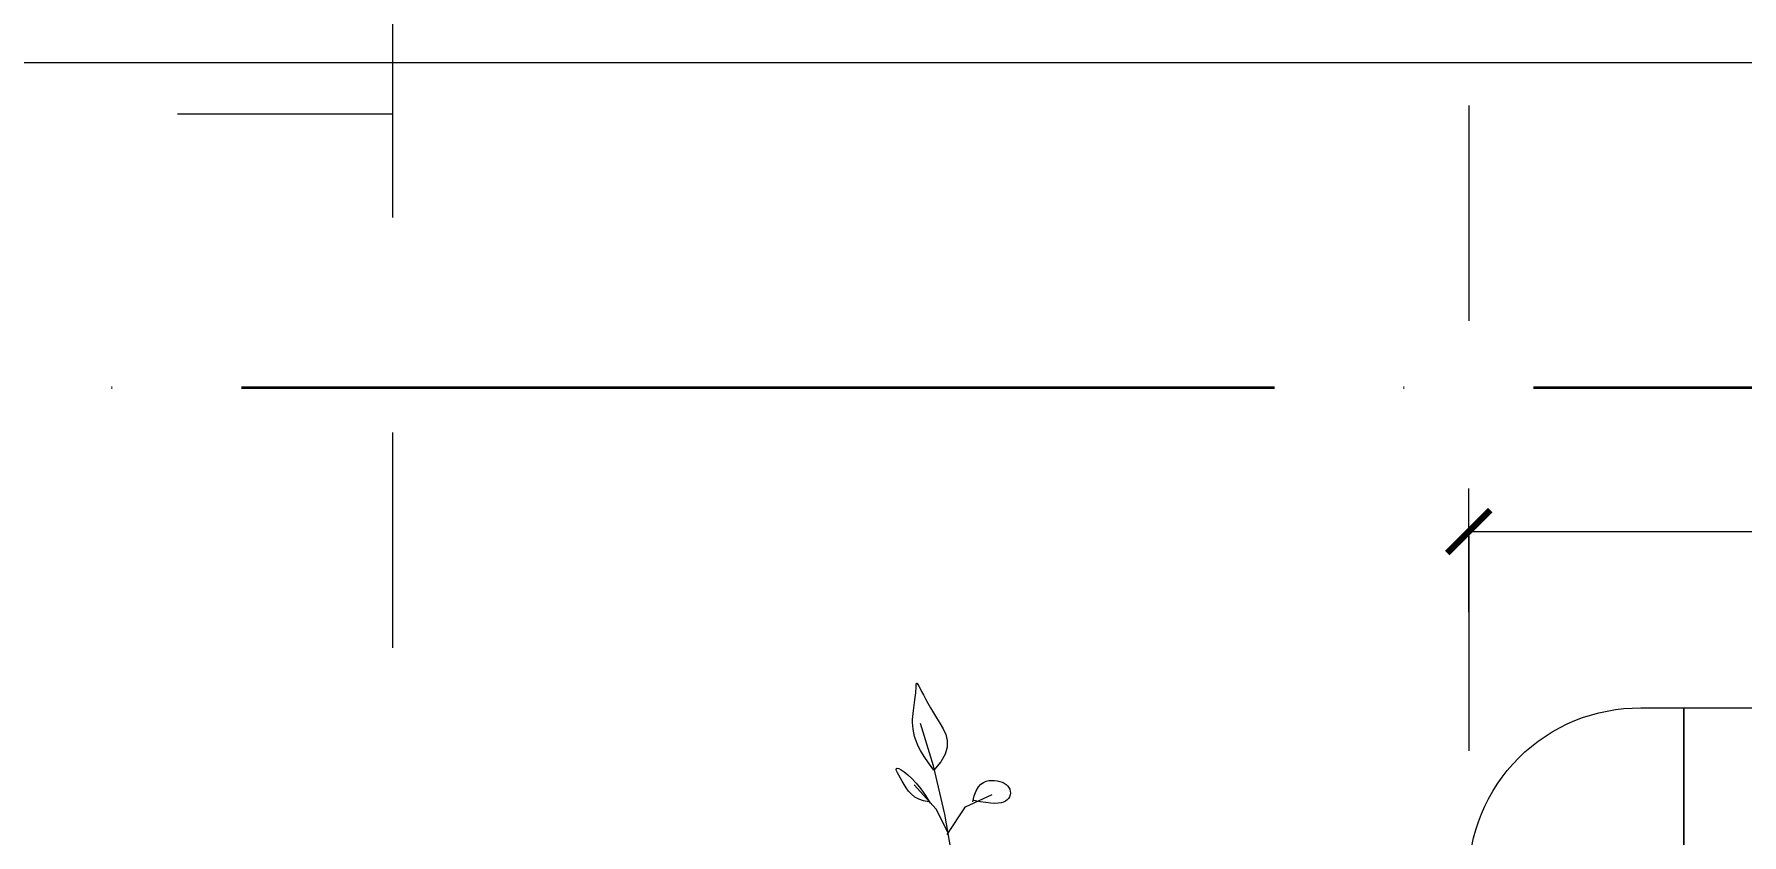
# Model space of a CAD drawing. Header units: centimetres. Extents: x -26724 to 60145, y -23645 to 6771.
# Drawn here: x -19351.7 to -19153.3, y -1805 to -1712 of the extents above; entities that cross this region are included whole.
import ezdxf

# ---------------------------------------------------------------- set-up
doc = ezdxf.new("R2010")
doc.units = ezdxf.units.CM
for name, pattern in [('ACAD_ISO04W100', [30, 24, -3, 0, -3]), ('AUSGEZOGEN', [0]), ('DALEKOVOD_VN', [5, 2.5, -2.5]), ('PUNKT2_S9', [0.35, 0.15, -0.1, 0, -0.1])]:
    doc.linetypes.add(name, pattern=pattern)
doc.layers.add('3.IZGLED 2', color=7, linetype='Continuous', lineweight=9, true_color=0x4a4a4a)
doc.layers.add('IZGLED 2', color=253, linetype='Continuous', lineweight=9, true_color=0x828282)
for name, color, linetype, lineweight in [('4.KOTE', 88, 'Continuous', 15), ('Moebel', 252, 'PUNKT2_S9', 13), ('namjestaj', 150, 'Continuous', 5)]:
    doc.layers.add(name, color=color, linetype=linetype, lineweight=lineweight)
doc.styles.get("Standard").update_dxf_attribs({"font": 'calibri.ttf'})
doc.dimstyles.new('ja 1 50', dxfattribs={"dimtxt": 10, "dimasz": 5, "dimexe": 5, "dimexo": 5, "dimgap": 1, "dimtad": 1, "dimdec": 0, "dimtxsty": 'Standard', "dimblk": 'ARCHTICK', "dimcen": 2.5, "dimclrd": 256, "dimclrt": 7, "dimadec": 0, "dimazin": 0, "dimtfac": 1, "dimtdec": 0, "dimtix": 1, "dimtmove": 1, "dimatfit": 3, "dimldrblk": 'ARCHTICK', "dimfxl": 10, "dimfxlon": 1, "dimlwd": 0, "dimlwe": 9, "dimarcsym": 0})

# ---------------------------------------------------------------- blocks, each defined once
blk = doc.blocks.new('ggggt')
at = {"layer": 'Moebel', "color": 91, "linetype": 'AUSGEZOGEN', "lineweight": 18, "transparency": 33554687}
for p, q in [((1566.54, 2053.36, 13.5), (1566.55, 2053.54, 13.5)), ((1566.55, 2053.68, 13.5), (1566.56, 2053.78, 13.5)), ((1566.55, 2053.54, 13.5), (1566.55, 2053.68, 13.5)), ((1566.56, 2053.78, 13.5), (1566.58, 2053.84, 13.5)), ((1566.58, 2053.84, 13.5), (1566.61, 2053.85, 13.5)), ((1566.61, 2053.85, 13.5), (1566.67, 2053.79, 13.5)), ((1566.67, 2053.79, 13.5), (1566.74, 2053.67, 13.5)), ((1566.74, 2053.67, 13.5), (1566.85, 2053.48, 13.5)), ((1566.85, 2053.48, 13.5), (1566.99, 2053.21, 13.5)), ((1566.3, 2051.29, 13.5), (1566.35, 2051.6, 13.5)), ((1566.35, 2051.6, 13.5), (1566.39, 2051.89, 13.5)), ((1566.39, 2051.89, 13.5), (1566.43, 2052.18, 13.5)), ((1566.43, 2052.18, 13.5), (1566.46, 2052.45, 13.5)), ((1566.46, 2052.45, 13.5), (1566.49, 2052.71, 13.5)), ((1566.49, 2052.71, 13.5), (1566.51, 2052.95, 13.5)), ((1566.51, 2052.95, 13.5), (1566.53, 2053.17, 13.5)), ((1566.53, 2053.17, 13.5), (1566.54, 2053.36, 13.5)), ((1566.99, 2053.21, 13.5), (1567.17, 2052.88, 13.5)), ((1567.17, 2052.88, 13.5), (1567.38, 2052.47, 13.5)), ((1567.38, 2052.47, 13.5), (1567.62, 2052.01, 13.5)), ((1567.62, 2052.01, 13.5), (1567.89, 2051.51, 13.5)), ((1567.89, 2051.51, 13.5), (1568.2, 2050.97, 13.5)), ((1566.13, 2049.63, 13.5), (1566.15, 2049.98, 13.5)), ((1566.13, 2049.26, 13.5), (1566.13, 2049.63, 13.5)), ((1566.15, 2049.98, 13.5), (1566.18, 2050.32, 13.5)), ((1566.18, 2050.32, 13.5), (1566.22, 2050.66, 13.5)), ((1566.22, 2050.66, 13.5), (1566.26, 2050.98, 13.5)), ((1566.26, 2050.98, 13.5), (1566.3, 2051.29, 13.5)), ((1568.2, 2050.97, 13.5), (1568.54, 2050.39, 13.5)), ((1568.54, 2050.39, 13.5), (1568.91, 2049.79, 13.5)), ((1568.91, 2049.79, 13.5), (1569.3, 2049.18, 13.5)), ((1566.14, 2048.88, 13.5), (1566.13, 2049.26, 13.5)), ((1566.18, 2048.48, 13.5), (1566.14, 2048.88, 13.5)), ((1566.25, 2048.07, 13.5), (1566.18, 2048.48, 13.5)), ((1566.36, 2047.62, 13.5), (1566.25, 2048.07, 13.5)), ((1566.52, 2047.13, 13.5), (1566.36, 2047.62, 13.5)), ((1568.54, 2044.24, 13.5), (1567.05, 2049.15, 13.5)), ((1569.3, 2049.18, 13.5), (1569.67, 2048.54, 13.5)), ((1569.67, 2048.54, 13.5), (1569.97, 2047.87, 13.5)), ((1569.97, 2047.87, 13.5), (1570.14, 2047.16, 13.5)), ((1566.75, 2046.6, 13.5), (1566.52, 2047.13, 13.5)), ((1567.06, 2046, 13.5), (1566.75, 2046.6, 13.5)), ((1567.45, 2045.33, 13.5), (1567.06, 2046, 13.5)), ((1569.91, 2045.58, 13.5), (1569.41, 2044.69, 13.5)), ((1570.14, 2046.4, 13.5), (1569.91, 2045.58, 13.5)), ((1570.14, 2047.16, 13.5), (1570.14, 2046.4, 13.5)), ((1564.23, 2043.81, 13.5), (1564.25, 2043.91, 13.5)), ((1564.27, 2043.63, 13.5), (1564.23, 2043.81, 13.5)), ((1564.25, 2043.91, 13.5), (1564.34, 2043.95, 13.5)), ((1564.38, 2043.41, 13.5), (1564.27, 2043.63, 13.5)), ((1564.34, 2043.95, 13.5), (1564.52, 2043.9, 13.5)), ((1564.52, 2043.9, 13.5), (1564.79, 2043.76, 13.5)), ((1564.79, 2043.76, 13.5), (1565.14, 2043.53, 13.5)), ((1565.14, 2043.53, 13.5), (1565.56, 2043.19, 13.5)), ((1567.96, 2044.57, 13.5), (1567.45, 2045.33, 13.5)), ((1568.59, 2043.72, 13.5), (1567.96, 2044.57, 13.5)), ((1569.88, 2038.61, 13.5), (1568.54, 2044.24, 13.5)), ((1569.41, 2044.69, 13.5), (1568.59, 2043.72, 13.5)), ((1568.59, 2043.72, 13.5), (1568.59, 2043.72, 13.5)), ((1564.52, 2043.13, 13.5), (1564.38, 2043.41, 13.5)), ((1564.7, 2042.8, 13.5), (1564.52, 2043.13, 13.5)), ((1564.91, 2042.45, 13.5), (1564.7, 2042.8, 13.5)), ((1565.13, 2042.06, 13.5), (1564.91, 2042.45, 13.5)), ((1565.37, 2041.67, 13.5), (1565.13, 2042.06, 13.5)), ((1565.65, 2041.29, 13.5), (1565.37, 2041.67, 13.5)), ((1565.56, 2043.19, 13.5), (1566.03, 2042.76, 13.5)), ((1566.03, 2042.76, 13.5), (1566.54, 2042.22, 13.5)), ((1568.86, 2039.2, 13.5), (1566.32, 2042.02, 13.5)), ((1566.54, 2042.22, 13.5), (1567.08, 2041.57, 13.5)), ((1567.08, 2041.57, 13.5), (1567.62, 2040.79, 13.5)), ((1573.51, 2041.33, 13.5), (1573.77, 2041.77, 13.5)), ((1573.77, 2041.77, 13.5), (1574.05, 2042.08, 13.5)), ((1574.05, 2042.08, 13.5), (1574.35, 2042.3, 13.5)), ((1574.35, 2042.3, 13.5), (1574.67, 2042.44, 13.5)), ((1574.67, 2042.44, 13.5), (1574.99, 2042.51, 13.5)), ((1574.99, 2042.51, 13.5), (1575.32, 2042.54, 13.5)), ((1575.32, 2042.54, 13.5), (1575.64, 2042.53, 13.5)), ((1575.64, 2042.53, 13.5), (1575.94, 2042.49, 13.5)), ((1575.94, 2042.49, 13.5), (1576.24, 2042.42, 13.5)), ((1576.24, 2042.42, 13.5), (1576.51, 2042.32, 13.5)), ((1576.51, 2042.32, 13.5), (1576.76, 2042.2, 13.5)), ((1576.76, 2042.2, 13.5), (1576.98, 2042.05, 13.5)), ((1576.98, 2042.05, 13.5), (1577.16, 2041.89, 13.5)), ((1577.16, 2041.89, 13.5), (1577.31, 2041.7, 13.5)), ((1577.31, 2041.7, 13.5), (1577.41, 2041.5, 13.5)), ((1577.41, 2041.5, 13.5), (1577.47, 2041.29, 13.5)), ((1565.98, 2040.93, 13.5), (1565.65, 2041.29, 13.5)), ((1566.37, 2040.6, 13.5), (1565.98, 2040.93, 13.5)), ((1566.83, 2040.34, 13.5), (1566.37, 2040.6, 13.5)), ((1567.38, 2040.15, 13.5), (1566.83, 2040.34, 13.5)), ((1568.02, 2040.04, 13.5), (1567.38, 2040.15, 13.5)), ((1567.62, 2040.79, 13.5), (1568.16, 2039.9, 13.5)), ((1570.13, 2036.23, 13.5), (1572.26, 2039.48, 13.5)), ((1572.26, 2039.48, 13.5), (1575.37, 2040.9, 13.5)), ((1573.11, 2040.05, 13.5), (1573.29, 2040.76, 13.5)), ((1573.99, 2040.05, 13.5), (1573.25, 2040.19, 13.5)), ((1573.29, 2040.76, 13.5), (1573.51, 2041.33, 13.5)), ((1574.64, 2039.95, 13.5), (1573.99, 2040.05, 13.5)), ((1575.2, 2039.89, 13.5), (1574.64, 2039.95, 13.5)), ((1575.67, 2039.86, 13.5), (1575.2, 2039.89, 13.5)), ((1576.08, 2039.88, 13.5), (1575.67, 2039.86, 13.5)), ((1576.41, 2039.92, 13.5), (1576.08, 2039.88, 13.5)), ((1576.7, 2040.01, 13.5), (1576.41, 2039.92, 13.5)), ((1576.93, 2040.12, 13.5), (1576.7, 2040.01, 13.5)), ((1577.12, 2040.27, 13.5), (1576.93, 2040.12, 13.5)), ((1577.27, 2040.45, 13.5), (1577.12, 2040.27, 13.5)), ((1577.38, 2040.64, 13.5), (1577.27, 2040.45, 13.5)), ((1577.45, 2040.85, 13.5), (1577.38, 2040.64, 13.5)), ((1577.48, 2041.07, 13.5), (1577.45, 2040.85, 13.5)), ((1577.47, 2041.29, 13.5), (1577.48, 2041.07, 13.5)), ((1570.28, 2036.37, 13.5), (1568.86, 2039.2, 13.5)), ((1570.94, 2032.32, 13.5), (1569.88, 2038.61, 13.5))]:
    blk.add_line(p, q, dxfattribs=at)
blk = doc.blocks.new('_ArchTick')
at = {"color": 0, "linetype": 'ByBlock', "const_width": 0.15}
blk.add_lwpolyline([(-0.5, -0.5), (0.5, 0.5)], dxfattribs=at)
blk = doc.blocks.new('*D2637')
at = {"layer": '4.KOTE', "color": 0, "lineweight": 9, "transparency": 16777216}
for p, q in [((-19185.07, -1779.15), (-19185.07, -1764.77)), ((-18910.07, -1779.36), (-18910.07, -1764.77))]:
    blk.add_line(p, q, dxfattribs=at)
at = {"layer": '4.KOTE', "lineweight": 0, "transparency": 16777216}
blk.add_line((-19185.07, -1769.77), (-18910.07, -1769.77), dxfattribs=at)
at = {"layer": 'Defpoints', "color": 0, "transparency": 16777216}
for p in [(-18910.07, -1769.77), (-19185.07, -1810.26, 13.5), (-18910.07, -1821.41, 13.5)]:
    blk.add_point(p, dxfattribs=at)
at = {"layer": '4.KOTE', "lineweight": 0, "transparency": 16777216, "xscale": 5, "yscale": 5, "zscale": 5, "rotation": 180}
blk.add_blockref('_ArchTick', (-19185.07, -1769.77), dxfattribs=at)
at = {"layer": '4.KOTE', "lineweight": 0, "transparency": 16777216, "xscale": 5, "yscale": 5, "zscale": 5}
blk.add_blockref('_ArchTick', (-18910.07, -1769.77), dxfattribs=at)
at = {"layer": '4.KOTE', "color": 7, "transparency": 16777216, "insert": (-19047.57, -1763.65), "char_height": 10, "attachment_point": 5}
blk.add_mtext('275', dxfattribs=at)

msp = doc.modelspace()

# ---------------------------------------------------------------- linework, layer by layer
at = {"layer": '3.IZGLED 2', "color": 32, "linetype": 'DALEKOVOD_VN', "ltscale": 10, "true_color": 0xcd6928}
for p, q in [((-19310.07, -2533.26, 13.5), (-19310.07, -1320.26, 13.5)), ((-19185.07, -1320.26, 13.5), (-19185.07, -1890.26, 13.5)), ((-19310.07, -1721.26, 13.5), (-19990.05, -1721.26, 13.5))]:
    msp.add_line(p, q, dxfattribs=at)
at = {"layer": '3.IZGLED 2', "ltscale": 12, "elevation": 13.5}
msp.add_lwpolyline([(-18810.18, -2675.26), (-18955.18, -2675.26), (-18955.18, -2820.26), (-19035.18, -2820.26), (-19035.18, -2960.26), (-19220.18, -2960.26), (-19220.18, -2820.26), (-19235.18, -2820.26), (-19235.18, -2927.66), (-19360.18, -2927.67), (-19360.18, -1715.26), (-18810.18, -1715.26), (-18810.18, -2675.26)], dxfattribs=at)
at = {"layer": 'IZGLED 2', "color": 32, "linetype": 'ACAD_ISO04W100', "lineweight": 35, "ltscale": 5}
msp.add_line((-18607.25, -1753.08), (-19553.43, -1753.08), dxfattribs=at)
at = {"layer": 'namjestaj', "elevation": 13.5}
msp.add_lwpolyline([(-19185.07, -1810.26, -0.419151), (-19165.07, -1790.26), (-19160.07, -1790.26), (-19160.07, -1810.26)], format="xyb", dxfattribs=at)
msp.add_lwpolyline([(-19160.07, -1790.26), (-18980.07, -1790.26), (-18980.07, -1855.26), (-19160.07, -1855.26), (-19160.07, -1790.26)], dxfattribs=at)

# ---------------------------------------------------------------- block references
msp.add_blockref('ggggt', (-20815.8, -3841.22, 13.5))

# ---------------------------------------------------------------- dimensions: what is measured, and where the dimension line sits
at = {"layer": '4.KOTE'}
dim = msp.add_linear_dim(base=(-18910.07, -1769.77), p1=(-19185.07, -1810.26, 13.5), p2=(-18910.07, -1821.41, 13.5), dimstyle='ja 1 50', dxfattribs=at)
dim.commit()
dim.dimension.update_dxf_attribs({"geometry": '*D2637', "text_midpoint": (-19047.57, -1763.65)})

doc.saveas('drawing.dxf')
